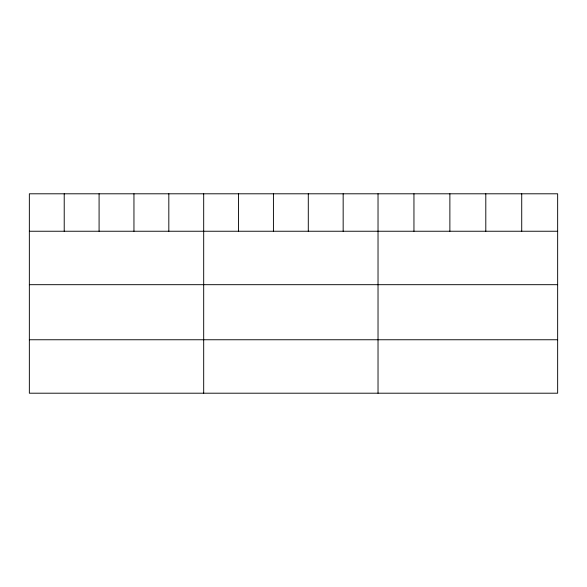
<?xml version="1.0" encoding="UTF-8"?>
<svg xmlns="http://www.w3.org/2000/svg" width="587" height="587" viewBox="0 0 587 587"><rect width="100%" height="100%" fill="white"/><g stroke="black" fill="none" stroke-linecap="round" stroke-linejoin="round"><path stroke-width="0.88" d="M557.65 231.241L557.65 393.202L29.35 393.202L29.35 193.798L557.65 193.798L557.65 231.241L29.35 231.241M29.35 284.688L557.65 284.688M29.35 339.756L557.65 339.756M521.726 193.798L521.726 231.241M485.801 193.798L485.801 231.241M449.877 193.798L449.877 231.241M413.952 193.798L413.952 231.241M378.028 193.798L378.028 393.202M343.16 193.798L343.16 231.241M308.292 193.798L308.292 231.241M273.425 193.798L273.425 231.241M238.557 193.798L238.557 231.241M203.689 193.798L203.689 393.202M168.821 193.798L168.821 231.241M133.953 193.798L133.953 231.241M99.086 193.798L99.086 231.241M64.218 193.798L64.218 231.241"/></g></svg>
